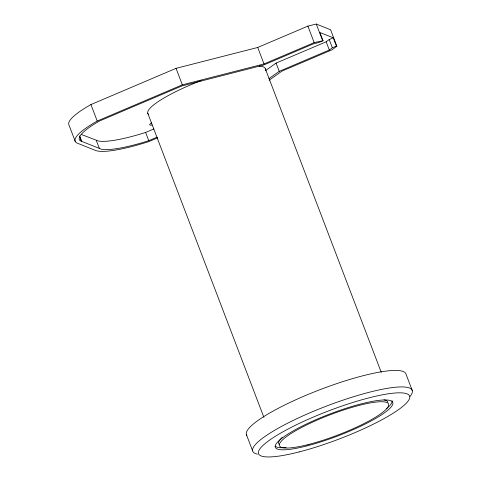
<?xml version="1.0" encoding="UTF-8"?>
<svg xmlns="http://www.w3.org/2000/svg" width="481" height="481" viewBox="0 0 481 481"><rect width="100%" height="100%" fill="white"/><g stroke="black" fill="none" stroke-linecap="round" stroke-linejoin="round"><path stroke-width="0.72" d="M265.734 70.473L276.07 63.095L326.166 41.787L329.208 39.532L333.261 37.807L336.411 46.05L336.874 46.236L332.112 49.765L281.944 71.104L269.174 80.219M268.879 78.716L279.22 71.338L329.311 50.03L332.359 47.775L336.411 46.05M75.252 141.438L68.951 124.946A76.341 14.171 -20.9 0 1 90.921 104.563L176.046 68.35L257.714 47.463L307.882 26.124L316.288 24.05L330.579 29.75L336.874 46.236M157.696 137.813L148.773 141.606A76.341 14.171 -20.9 0 1 95.478 150.421L77.549 143.272A76.341 14.171 -20.9 0 1 97.222 121.05L182.341 84.836L264.015 63.955L314.177 42.611L323.046 40.723L319.895 32.48L333.261 37.807M323.046 40.723L318.993 42.448L313.624 43.771L263.528 65.079L181.86 85.967L99.453 121.026L95.917 123.094A71.843 13.342 -20.9 0 0 80.255 140.789L101.413 149.224A71.843 13.342 -20.9 0 0 143.849 142.208L148.767 140.686L157.004 137.181M81.283 134.439L98.268 140.981A71.843 13.342 -20.9 0 0 140.699 133.965L145.617 132.443L153.86 128.938M329.208 39.532L332.359 47.775M326.166 41.787L329.311 50.03M316.288 24.05L322.583 40.536M307.882 26.124L314.177 42.611M412.331 390.704L406.036 374.218A85.353 15.849 -20.9 0 0 319.57 389.838A85.353 15.849 -20.9 0 0 246.813 435.425M276.07 63.095L279.22 71.338M257.714 47.463L264.015 63.955M265.368 68.855L381.253 372.324M176.046 68.35L182.341 84.836M147.727 113.137L263.883 417.31M145.617 132.443L148.767 140.686M246.32 434.343L252.615 450.829M90.921 104.563L97.222 121.05M96.266 140.41L99.495 148.683M79.612 136.099L81.71 141.594M79.539 136.069L81.638 141.564M152.146 125.048A8.983 1.665 -20.9 0 1 151.563 122.859M259.145 66.095A62.867 11.67 -20.9 0 1 265.296 70.274M148.401 114.286A62.867 11.67 -20.9 0 1 201.244 80.531M279.275 444.45A58.369 10.835 -20.9 0 1 282.401 437.241M383.988 399.903A58.369 10.835 -20.9 0 1 387.872 402.272M392.081 400.685A62.867 11.67 -20.9 0 1 386.321 408.766M286.165 447.589A62.867 11.67 -20.9 0 1 275.114 446.115M257.491 454.142A85.353 15.849 -20.9 0 1 328.18 405.447A85.353 15.849 -20.9 0 1 409.998 396.452M308.892 444.39A58.369 10.835 -20.9 0 0 388.66 404.329A58.369 10.835 -20.9 0 0 304.599 425.944A58.369 10.835 -20.9 0 0 308.892 444.39M306.95 445.893A62.867 11.67 -20.9 0 0 392.869 402.747A62.867 11.67 -20.9 0 0 302.327 426.028A62.867 11.67 -20.9 0 0 306.95 445.893M299.2 451.906A80.856 15.013 -20.9 0 0 409.698 396.41A80.856 15.013 -20.9 0 0 293.254 426.352A80.856 15.013 -20.9 0 0 299.2 451.906"/></g></svg>
